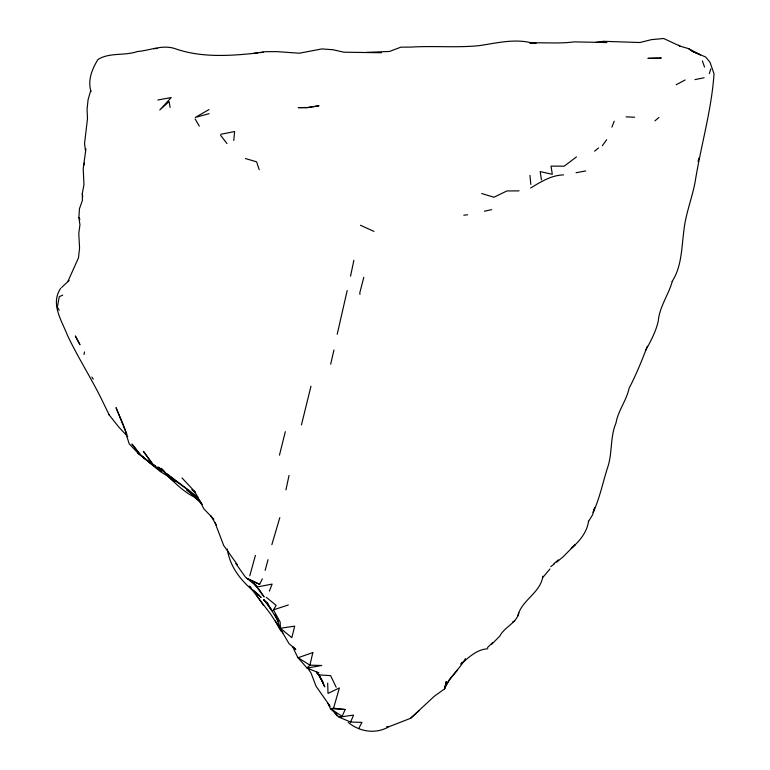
<?xml version="1.0" encoding="UTF-8"?>
<svg xmlns="http://www.w3.org/2000/svg" width="770" height="770" viewBox="0 0 770 770"><rect width="100%" height="100%" fill="white"/><g stroke="black" fill="none" stroke-linecap="round" stroke-linejoin="round"><path stroke-width="1.16" d="M67.981 281.271L78.473 257.854L79.56 247.969L78.79 233.406L79.936 224.859L78.906 217.525L79.435 208.795L82.4 200.45L82.323 193.385L83.959 184.713L83.218 168.553L85.932 148.86M465.427 658.6C459.392 669.457 449.247 677.379 444.531 688.9L446.331 681.527L444.531 688.9L434.376 696.205L410.535 718.323L389.043 726.678C375.837 734.397 359.792 731.904 348.242 722.472M233.772 140.477L234.609 131.526L220.769 134.298M366.51 52.379L389.514 51.465L400.824 47.172L411.151 47.086C433.866 45.69 456.6 47.923 479.209 45.642C497.064 43.005 514.899 38.336 532.85 43.168L529.731 42.918C544.534 42.369 559.357 43.871 574.112 41.878L606.885 42.523L595.97 42.331L603.449 41.301L639.87 42.523L651.343 39.655L663.663 38.5L680.228 46.219L688.524 48.606L692.124 51.215L705.676 57.009L710.017 62.283L714.021 73.795C711.557 110.476 700.854 145.703 695.146 181.826C692.095 198.16 685.647 213.791 683.904 230.471C681.566 247.642 681.835 266.478 672.114 281.474M84.017 354.527L84.479 351.938M353.873 260.279L350.533 276.17M83.891 165.252L84.344 163.057M285.94 489.874L289.029 475.398M337.212 334.238L347.174 290.579M330.667 364.22L333.949 349.975M255.419 555.382L249.778 575.816M588.559 521.165C587.029 532.234 579.55 541.349 571.215 548.298L575.094 544.737L562.918 556.999L556.71 562.129M285.324 431.691L279.462 455.166M301.445 424.925L310.974 386.222M279.818 517.632L271.849 544.679M363.815 277.296L359.792 292.812L359.965 294.4M265.14 570.397L268.037 559.684M698.053 161.44L698.948 158.148M90.658 90.668L88.069 99.792L87.068 109.157L87.482 118.715L84.546 143.576L85.518 151.17M672.239 281.57C668.427 295.054 659.495 306.749 658.235 321.177C655.896 331.639 650.65 341.38 645.443 350.697M709.343 73.593L710.777 68.905M333.554 708.207L345.143 709.497L342.15 716.341L330.542 708.669L333.554 708.207L339.397 687.928L328.01 693.404L327.673 683.144M647.339 346.221C641.93 360.485 636.155 374.721 629.1 388.263C626.491 400.592 618.002 410.843 615.99 423.038C610.215 436.552 612.362 451.788 608.175 465.811C603.006 481.269 600.08 497.574 593.102 512.387L594.681 507.844L592.65 514.697L588.415 521.617M491.799 644.163L499.778 636.135C504.475 626.867 516.198 623.431 518.884 613.074M542.879 576.181C540.444 593.295 521.531 599.811 517.738 616.183M611.9 127.137L614.21 121.198M269.356 591.119L272.137 584.074L257.45 586.942L253.253 582.601M342.15 716.341L339.098 717.159L350.591 722.029L353.594 715.08L339.098 717.159L330.34 708.429M60.743 288.278C50.089 303.601 61.667 320.445 67.423 335.258C77.26 356.087 89.676 375.712 100.158 396.367L109.263 415.059L119.071 427.398L127.762 436.609M247.247 578.588L259.625 584.334L262.329 578.896M358.916 728.141L361.958 722.375L350.591 722.029M444.627 687.889L449.411 679.506L457.457 670.141M280.444 628.243L294.689 626.154L291.83 637.695L280.444 628.243L280.126 621.929L273.437 609.879L276.141 605.364L266.305 597.308M602.313 145.751L606.673 139.707M460.883 663.961L462.231 662.171M549.934 569.02L542.927 577.317M487.468 647.589L492.877 642.382M61.629 287.489L69.108 280.453M410.535 718.323L419.121 710.643M461.086 664.096C468.68 657.253 477.025 649.36 487.795 648.754M553.986 563.63L558.308 559.915M654.952 120.832L658.937 117.454M594.575 151.18L598.598 147.927M550.694 566.691L554.371 563.852M576.48 156.888L564.189 166.185L551.031 166.118L552.311 174.318L540.193 171.595L541.445 179.814M208.997 109.552L195.349 117.415L209.142 113.652M676.166 84.767L685.184 79.974M530.617 187.976C540.79 181.922 551.282 175.185 563.553 174.905M62.716 295.112L59.242 296.71L57.375 307.066L59.126 310.3M512.753 621.862L514.764 621.063M704.126 77.751L694.983 79.608M273.437 609.879L288.336 604.97M484.397 211.201L491.712 209.642M91.062 91.62C87.414 80.34 92.092 69.04 97.963 59.483C109.686 52.158 124.596 56.037 137.387 51.523C149.803 50.56 161.921 44.593 174.376 48.423C201.153 57.991 230.047 55.931 257.796 52.966M576.037 172.73L585.729 170.93M157.869 100.004L171.229 97.54L159.785 109.966L169.14 101.573L170.093 107.444M253.513 53.39L265.477 51.686L277.017 51.629L299.338 53.217L321.995 48.914L333.16 49.761L343.815 52.206L381.429 52.745M260 52.678L263.311 52.235M386.636 726.736L388.908 726.466M463.79 215.196L467.525 214.792M153.894 48.712L157.147 48.433M519.067 190.873L506.929 190.95L493.945 197.236L481.702 193.53M659.447 58.154L661.315 58.039L647.916 58.347L658.292 58.173M626.087 116.867L634.653 117.233M330.542 708.669L345.143 709.497M531.425 42.985L536.064 43.351M245.438 158.543L256.593 161.825L259.23 169.718M318.847 672.788L307.066 668.081L297.952 657.647M692.124 51.215L700.45 54.911L688.524 48.606M360.447 225.263L373.97 231.404M246.949 578.299L259.625 584.334M678.543 45.18L680.41 46.335M170.767 478.045L160.237 471.538L137.965 453.106L129.158 443.713L126.116 434.078M200.219 501.318L194.492 497.189C182.23 490.99 172.903 481.067 163.615 471.298L173.924 481.452L168.707 476.187L171.768 479.614M164.308 471.221L157.783 467.015L165.569 472.684M191.817 489.739L195.147 492.04M139.736 454.329L137.965 453.106L151.575 463.954L162.114 471.211L151.767 464.272L140.746 455.214L131.94 444.03L140.641 455.031L139.736 454.329L150.593 463.136M197.977 497.189L167.369 474.118M188.371 490.317L176.908 481.818M181.99 477.958L195.147 491.963M171.296 478.199L167.369 475.196L171.797 479.72M177.918 482.617L166.127 473.627L161.046 468.256L163.307 470.47M316.605 672.845L319.146 674.915L324.709 686.734L319.146 674.915L330.619 675.627L336.172 687.235M167.215 474.166L175.406 481.577L171.248 477.381M194.781 497.362L202.462 504.456M251.001 587.702L249.336 586.086L270.578 614.027L282.869 632.95M253.513 590.147L261.146 597.424L256.872 593.429L259.201 595.528C243.753 584.064 230.095 568.837 227.304 549.01M257.045 586.702L254.726 584.391L264.1 596.943L262.002 593.67M279.953 628.002L277.094 619.273L266.564 602.236L272.128 610.841L263.773 599.791L268.461 604.643M263.773 599.791L268.547 604.729M213.829 519.201L203.877 508.864L196.138 494.051L193.491 490.75M200.624 501.905L196.648 497.632L186.754 489.855L198.073 499.441L201.211 502.974M254.86 584.093L257.113 586.682L245.322 577L235.841 563.592M220.615 135.337L226.986 143.557M335.191 713.087L337.298 715.859L335.152 712.991M237.526 564.939L223.685 545.497L214.984 522.599M330.157 706.311L316.037 686.243L311.032 672.99L307.249 667.407M256.237 594.767L263.542 605.499M91.871 377.069L93.247 379.119M258.701 588.694L261.338 592.669M328.896 704.771L328.02 703.443L330.041 707.919M108.907 414.472L109.263 415.059M316.518 671.854L323.111 682.701L321.148 678.457M210.624 515.476L216.399 525.15M280.906 629.764L289.039 643.653L295.786 649.476L292.552 646.531L297.663 657.253M195.118 118.936L199.305 126.155M275.352 620.986L280.829 630.996M274.803 614.672L278.442 621.688M78.906 217.525L79.907 219.498M123.652 425.55L116.02 407.648L126.867 434.598L124.047 426.676M702.404 60.907L704.54 67.106M82.323 193.385L82.717 196.793M529.943 175.339L530.819 184.434M75.402 336.115L79.984 344.739L75.421 336.144M312.822 652.575L309.935 665.184L307.066 668.081L321.773 665.482L309.935 665.184L298.077 657.715L312.822 652.575M318.838 105.788L307.124 107.704L298.221 107.617L307.692 107.502L318.838 105.788M155.261 465.908L152.941 464.464L143.441 451.364L152.941 464.464L155.261 465.908"/></g></svg>
